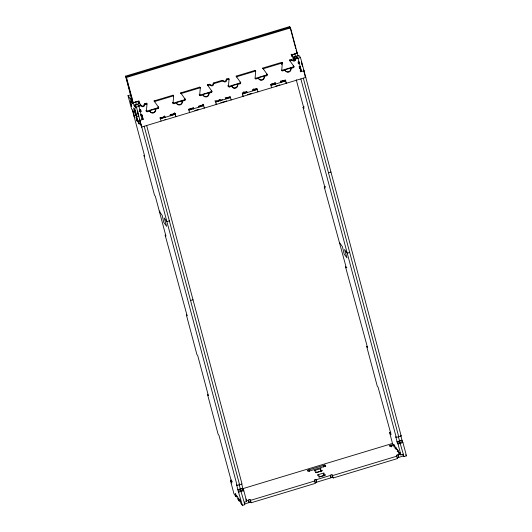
<?xml version="1.0" encoding="UTF-8"?>
<svg xmlns="http://www.w3.org/2000/svg" width="532" height="532" viewBox="0 0 532 532"><rect width="100%" height="100%" fill="white"/><g stroke="black" fill="none" stroke-linecap="round" stroke-linejoin="round"><path stroke-width="0.8" d="M297.534 57.582L295.805 58.101A0.865 0.818 -36.2 0 0 295.174 58.866A1.722 1.636 -36.2 0 1 292.081 59.803A0.865 0.818 -36.2 0 0 291.164 59.504L289.435 60.03A0.865 0.818 -36.2 0 0 289.534 60.242L294.023 66.606A0.865 0.818 -36.2 0 1 293.418 67.65L290.951 68.395A3.019 2.866 -36.2 0 1 288.823 72.053A3.019 2.866 -36.2 0 1 285.212 70.131L282.751 70.876A0.865 0.818 -36.2 0 1 281.721 70.324L282.326 63.215A0.865 0.818 -36.2 0 0 282.299 62.982L281.82 62.33L262.788 68.076A0.858 0.818 -36.2 0 0 262.881 68.296L267.377 74.66A0.865 0.818 -36.2 0 1 266.771 75.704L264.304 76.448A3.019 2.866 -36.2 0 1 262.176 80.099A3.019 2.866 -36.2 0 1 258.565 78.177L256.105 78.922A0.865 0.818 -36.2 0 1 255.074 78.377L255.679 71.268A0.858 0.818 -36.2 0 0 255.653 71.029L255.174 70.377L236.142 76.129A0.865 0.818 -36.2 0 0 236.235 76.342L240.73 82.706A0.865 0.818 -36.2 0 1 240.125 83.75L237.658 84.495A3.019 2.866 -36.2 0 1 235.53 88.152A3.019 2.866 -36.2 0 1 231.919 86.231L229.458 86.975A0.865 0.818 -36.2 0 1 228.428 86.423L229.033 79.315A0.865 0.818 -36.2 0 0 229.006 79.075L228.527 78.423L226.798 78.949A0.865 0.818 -36.2 0 0 226.167 79.714A1.722 1.636 -36.2 0 1 223.074 80.651A0.865 0.818 -36.2 0 0 222.157 80.352L213.778 82.886A0.865 0.818 -36.2 0 0 213.146 83.65A1.722 1.636 -36.2 0 1 210.047 84.581A0.865 0.818 -36.2 0 0 209.136 84.282L207.407 84.807A0.865 0.818 -36.2 0 0 207.5 85.027L211.989 91.391A0.865 0.818 -36.2 0 1 211.384 92.435L208.923 93.173A3.019 2.866 -36.2 0 1 206.795 96.831A3.019 2.866 -36.2 0 1 203.177 94.909L200.717 95.654A0.865 0.818 -36.2 0 1 199.686 95.102L200.291 87.999A0.865 0.818 -36.2 0 0 200.265 87.76L199.786 87.108L180.76 92.854A0.865 0.818 -36.2 0 0 180.853 93.073L185.342 99.437A0.865 0.818 -36.2 0 1 184.737 100.481L182.277 101.226A3.019 2.866 -36.2 0 1 180.148 104.877A3.019 2.866 -36.2 0 1 176.531 102.962L174.07 103.7A0.865 0.818 -36.2 0 1 173.04 103.155L173.645 96.046A0.865 0.818 -36.2 0 0 173.618 95.807L173.139 95.155L154.114 100.907A0.865 0.818 -36.2 0 0 154.207 101.12L158.696 107.484A0.865 0.818 -36.2 0 1 158.09 108.528L155.63 109.273A3.019 2.866 -36.2 0 1 153.502 112.93A3.019 2.866 -36.2 0 1 149.884 111.008L147.424 111.753A0.865 0.818 -36.2 0 1 146.393 111.201L146.998 104.092A0.865 0.818 -36.2 0 0 146.972 103.853L146.493 103.208L144.764 103.727A0.865 0.818 -36.2 0 0 144.132 104.491A1.722 1.636 -36.2 0 1 141.04 105.429A0.865 0.818 -36.2 0 0 140.122 105.13L138.393 105.655M281.667 64.698L281.847 62.563A0.865 0.818 -36.2 0 0 281.82 62.33M226.745 100.807L226.359 101.047M164.674 116.701L164.175 117.047L164.907 117.027M170.38 115.371L170.885 115.058L170.14 115.045M193.109 108.109L192.611 108.462L193.575 108.714L193.282 107.81M198.815 106.786L199.314 106.433L198.695 106.427M219.909 100.016L219.41 100.368L220.368 100.621L220.082 99.717M246.702 91.923L246.21 92.269L246.941 92.249M252.407 90.593L252.919 90.28L252.407 90.214M275.144 83.331L274.645 83.677L275.603 83.936L274.918 82.487L275.35 84.129M280.849 82.001L281.342 81.655L280.61 81.682M132.242 101.386L125.532 76.156L289.594 26.6L290.545 27.903L297.262 53.127L291.516 54.863L291.044 54.211M125.532 76.156L126.483 77.459L290.545 27.903M133.293 112.279L133.027 110.902L131.544 108.88L128.013 95.6L130.473 94.856L131.311 95.999M128.013 95.6L130.101 98.453L131.949 97.901M130.101 98.453L131.264 102.078L131.058 101.28L132.288 100.907M131.098 102.111L130.486 102.297L131.69 106.493L130.433 101.931L130.732 102.669L131.338 102.437M131.058 101.28L132.535 103.813L131.69 100.628L133.279 102.796L138.2 101.306L138.832 103.7M298.186 56.425L297.341 53.233L292.42 54.723L293.89 60.455L293.072 60.701M138.885 101.891L138.067 102.144L138.919 104.206M291.463 55.807L292.287 55.554M138.539 102.789L139.364 102.543L138.938 100.954L133.2 102.683L126.483 77.459M136.691 104.877L134.23 105.615L135.713 108.149L134.862 104.964L139.783 103.474L140.867 104.957L138.406 105.702M295.213 56.991L293.371 57.549L294.854 60.076L294.003 56.891L298.924 55.408L300.487 57.536L401.168 435.927L396.247 437.41L395.768 436.765L397.111 441.806L402.032 440.323L400.882 435.994M294.495 57.536L293.265 57.908L293.584 58.34L293.371 57.549M294.003 56.891L295.087 58.374L297.548 57.629M146.972 103.853L145.243 104.378A0.865 0.818 -36.2 0 0 144.611 105.143A1.722 1.636 -36.2 0 1 141.519 106.081A0.865 0.818 -36.2 0 0 140.601 105.782L136.425 107.098L134.862 104.964M154.114 100.907L154.586 101.559L173.618 95.807M180.76 92.854L181.232 93.506L200.265 87.76M207.407 84.807L207.879 85.459L209.608 84.934A0.865 0.818 -36.2 0 1 210.526 85.233A1.722 1.636 -36.2 0 0 213.618 84.295A0.865 0.818 -36.2 0 1 214.25 83.531L222.635 81.004A0.865 0.818 -36.2 0 1 223.546 81.296A1.722 1.636 -36.2 0 0 226.639 80.365A0.865 0.818 -36.2 0 1 227.27 79.601L229.006 79.075M255.653 71.029L236.62 76.774A0.865 0.818 -36.2 0 0 236.713 76.994L236.142 76.129M262.788 68.076L263.267 68.728L282.299 62.982M289.435 60.03L289.913 60.681L291.642 60.156A0.865 0.818 -36.2 0 1 292.56 60.455A1.722 1.636 -36.2 0 0 295.652 59.518A0.865 0.818 -36.2 0 1 296.284 58.753L300.487 57.536M139.431 111.474L141.106 111.368L140.681 109.772L139.783 109.911M298.1 62.091L298.924 61.838M299.549 62.656C298.499 62.942 298.997 62.104 299.177 63.168M139.81 110.962L140.628 110.716L141.106 111.368M299.443 62.743L298.133 63.142L298.605 63.793L299.789 62.982M138.187 111.8L137.349 111.707M146.054 110.829A0.865 0.818 -36.2 0 0 146.952 111.102L157.612 107.883A0.865 0.818 -36.2 0 0 158.223 106.832L158.616 107.378M172.614 102.643A0.865 0.818 -36.2 0 0 173.598 103.055L184.258 99.83A0.865 0.818 -36.2 0 0 184.87 98.786L185.262 99.331M199.214 94.457A0.865 0.818 -36.2 0 0 200.245 95.002L210.905 91.783A0.865 0.818 -36.2 0 0 211.517 90.739L211.916 91.278M227.949 85.772A0.865 0.818 -36.2 0 0 228.979 86.324L239.646 83.098A0.865 0.818 -36.2 0 0 240.251 82.054L240.65 82.6M255.147 78.277A0.865 0.818 -36.2 0 0 255.626 78.271L266.293 75.052A0.865 0.818 -36.2 0 0 266.898 74.008L267.297 74.546M281.634 70.164A0.865 0.818 -36.2 0 0 282.273 70.224L292.939 67.005A0.865 0.818 -36.2 0 0 293.544 65.961L293.943 66.5M149.884 111.008L149.652 110.683L155.391 108.947L155.63 109.273M176.531 102.962L176.298 102.636L182.037 100.9L182.277 101.226M203.177 94.909L202.945 94.583L208.684 92.847L208.923 93.173M231.919 86.231L231.679 85.905L237.425 84.169L237.658 84.495M258.565 78.177L258.326 77.852L264.072 76.123L264.304 76.448M285.212 70.131L284.972 69.805L290.718 68.069L290.951 68.395M142.41 116.282L141.938 115.63L141.113 115.876L141.592 116.528L142.41 116.282L141.991 114.686L140.927 114.606M299.09 66.567L299.489 67.112L300.188 66.7M299.436 68.049L300.254 67.803L300.733 68.455L299.915 68.701L299.223 67.258M139.903 121.316L139.324 119.507L139.956 120.372L143.228 119.334L142.802 117.738L141.898 117.878M300.221 70.058L301.046 69.805M141.931 118.929L142.749 118.683L143.228 119.334M301.564 70.709L300.248 71.108L300.726 71.754L304.005 70.763M160.199 117.805L161.914 117.412L162.127 118.21L161.602 117.359M163.204 116.894L164.927 116.508L165.026 117.459M170.313 114.746L172.036 114.36L172.248 115.158L171.663 114.107M173.006 113.402L173.399 113.948L175.041 113.449L175.899 116.688M188.634 109.213L190.356 108.827L190.569 109.619L190.037 108.774M191.64 108.302L193.362 107.916M198.749 106.154L200.471 105.768L200.684 106.566L200.099 105.516M201.761 105.25L203.477 104.864L204.341 108.096L204.135 107.79M215.034 100.575L215.513 101.226L217.149 100.728L217.362 101.526L216.89 100.874L217.229 100.774M218.439 100.209L220.162 99.823M225.149 97.522L225.628 98.167L227.27 97.675L227.483 98.473L226.951 97.622M228.554 97.157L230.276 96.764L231.134 100.003M242.226 93.02L243.949 92.635L244.161 93.433L243.47 91.983M244.84 91.57L245.319 92.222L246.954 91.73L247.167 92.521L246.928 92.202M252.348 89.968L254.063 89.582L254.276 90.374L253.591 88.93L254.063 89.582M254.954 88.518L255.433 89.17L257.076 88.671L257.934 91.903M270.668 84.435L272.384 84.049L272.597 84.841L271.912 83.398M273.674 83.524L275.396 83.138M280.464 80.944L280.863 81.482L282.505 80.99L282.718 81.788L282.027 80.339L282.505 80.99M283.789 80.472L285.511 80.079L286.369 83.318L285.884 82.62M161.655 117.559L161.994 117.459M171.77 114.506L172.109 114.4M190.09 108.974L190.775 108.767M200.205 105.915L200.89 105.708M227.004 97.822L227.344 97.715M243.683 92.781L244.028 92.681M253.804 89.728L254.143 89.622M272.125 84.189L272.803 83.983M282.239 81.137L282.924 80.931M220.926 100.109L222.489 99.637M188.94 110.164L203.703 105.702L203.071 104.837M242.532 93.978L257.295 89.516L256.663 88.651M270.968 85.386L285.737 80.924L285.099 80.059M194.765 110.59L198.662 109.359M220.78 102.729L225.468 101.319M247.58 94.636L251.516 93.393M275.902 86.078L279.918 84.867M305.774 77.406L141.725 127.008L140.82 124.767M325.478 186.566L324.247 186.938L325.092 188.095L303.054 107.271L304.284 106.905M159.946 211.084L159.327 211.27L162.253 215.533L163.743 222.329L166.656 226.346L164.175 217.94L166.895 221.611L169.356 220.866M328.497 172.794L330.957 172.049M190.549 300.527L193.01 299.782M349.69 252.454L347.23 253.199L344.53 249.521L346.997 257.934L344.131 254.017L342.475 246.801L339.669 242.858M390.834 432.183L389.604 432.556L391.087 434.578L378.086 387.243L377.241 386.086L366.641 346.259L367.486 347.416L345.441 266.599L346.292 267.756L346.904 267.569M237.312 496.389L236.082 496.762L233.994 493.902L230.409 480.436L231.639 480.064M230.409 480.436L231.254 481.593L232.484 481.221M240.484 500.725L239.254 501.097L238.409 497.912L239.892 500.446L239.679 499.648L239.999 500.08L240.843 503.265L242.406 505.4L244.866 504.655L240.271 488.921L242.891 488.389L237.97 489.879L236.627 484.832L237.106 485.483L242.027 484L146.646 125.525M242.406 505.4L237.811 489.659L239.659 489.108M403.369 454.195L400.909 454.94L398.016 444.054L397.377 443.183L396.952 441.593L399.572 441.061L398.421 436.739M400.031 440.662L402.032 440.323M242.978 488.609L392.576 443.422M238.236 491.255L243.157 489.766L243.796 490.637L246.688 501.523L244.228 502.268M323.27 465.507L307.243 470.341L308.041 471.425L325.704 466.092L324.906 465.008L323.27 465.507L323.689 467.096M393.441 444.572L389.278 445.563L390.069 446.647L394.704 444.985M397.377 443.183L402.298 441.7L402.937 442.564L406.468 455.844L404.007 456.582L402.837 454.986M238.868 492.12L243.796 490.637M398.016 444.054L402.937 442.564M395.057 446.115L393.74 446.508L394.046 446.927L394.864 446.681L396.254 449.593M320.257 469.284L321.075 469.031L320.763 468.599L314.199 470.581L314.512 471.019L315.336 470.767L316.287 472.07L315.469 472.316L315.782 472.749L322.345 470.767L322.026 470.335L321.208 470.581L320.257 469.284L320.896 471.671M395.835 447.997L395.01 448.243L395.329 448.682L396.639 448.283M316.294 472.529L321.395 470.993M398.495 450.817L397.178 451.209L397.497 451.641L398.315 451.395L399.273 452.699L398.448 452.945L398.767 453.377L400.077 452.985M323.429 473.62L324.254 473.374L323.935 472.941L317.371 474.923L317.69 475.355L318.508 475.109L319.459 476.406L318.641 476.659L318.961 477.091L325.518 475.109L325.205 474.67L324.38 474.923L323.429 473.62L324.068 476.007M319.466 476.872L324.567 475.329M244.388 504.004L249.116 502.58L248.324 499.974L249.967 499.475L251.237 502.733L315.602 483.289L314.332 480.03L315.975 479.538L316.766 482.145L331.15 477.796L330.359 475.189L331.995 474.697L333.265 477.955L397.637 458.511L396.367 455.252L398.009 454.754L398.801 457.36L403.529 455.937L403.11 454.341M246.117 500.905L248.484 500.186L249.116 502.58M316.134 479.751L330.512 475.409M398.162 454.973L400.529 454.262M250.599 500.339L314.971 480.901M332.633 475.561L396.998 456.117M248.963 502.361L250.599 501.862L251.237 502.733M316.766 482.145L314.971 482.424L314.332 480.03M330.359 475.189L330.99 477.583L332.633 477.084L333.265 477.955M398.801 457.36L396.998 457.64L397.637 458.511M225.375 98.367L226.113 98.34L225.841 98.965L225.628 98.167M165.432 119.447L164.847 119.467M296.543 52.149L297.341 53.233M301.651 62.477L301.411 62.151L301.631 62.976M296.464 56.146L298.026 58.281L301.558 71.561L300.926 70.689M295.805 58.101L296.204 58.646M303.386 69.945L304.018 70.816M293.418 59.803L293.89 60.455M305.149 76.588L305.787 77.453M291.243 59.611L291.642 60.156M289.608 60.355L290.007 60.894A0.865 0.818 -36.2 0 1 289.913 60.681M293.019 67.112L293.418 67.65M281.847 62.563L282.246 63.109M282.273 70.224L282.672 70.763M283.682 80.831L284.081 81.376L283.869 80.578M303.054 107.271L303.898 108.428L296.264 79.753M280.836 81.955L281.076 82.28L280.863 81.482M262.961 68.402L263.36 68.947A0.858 0.818 -36.2 0 1 263.267 68.728M273.568 83.89L273.967 84.428L273.754 83.63M266.372 75.158L266.771 75.704M255.599 71.155L255.2 70.616A0.858 0.818 -36.2 0 0 255.174 70.377M255.626 78.271L256.025 78.816M252.401 90.546L252.633 90.872L252.427 90.074M239.726 83.211L240.125 83.75M243.55 92.096L243.949 92.635M242.772 95.8L243.157 96.319L242.306 93.133M228.953 79.208L228.554 78.663A0.865 0.818 -36.2 0 0 228.527 78.423M226.798 78.949L227.197 79.494M228.979 86.324L229.378 86.862M228.029 85.885L228.428 86.423M222.236 80.458L222.635 81.004M229.864 96.744L230.502 97.609L215.733 102.071L215.101 101.206M228.374 97.409L228.846 98.061L228.634 97.263M213.778 82.886L214.17 83.424M209.216 84.395L209.608 84.934M207.58 85.133L207.979 85.679A0.865 0.818 -36.2 0 1 207.879 85.459M218.253 100.462L218.732 101.113L218.519 100.315M210.985 91.89L211.384 92.435M215.979 103.893L216.358 104.412M200.212 87.886L199.813 87.348A0.865 0.818 -36.2 0 0 199.786 87.108M200.245 95.002L200.637 95.547M199.287 94.563L199.686 95.102M203.084 104.319L203.477 104.864M201.974 106.048L201.841 105.356M198.802 106.739L199.041 107.058L198.828 106.267M180.933 93.18L181.326 93.725A0.865 0.818 -36.2 0 1 181.232 93.506M191.853 109.1L191.72 108.415M184.338 99.936L184.737 100.481M173.565 95.94L173.166 95.394A0.865 0.818 -36.2 0 0 173.139 95.155M173.598 103.055L173.991 103.594M172.641 102.61L173.04 103.155M175.041 113.449L174.562 112.797L174.988 114.393M174.629 113.429L175.267 114.294L160.498 118.756L159.866 117.885M175.414 115.989L175.893 116.634M173.139 114.094L173.612 114.746L173.399 113.948M400.689 435.276L401.168 435.927M154.287 101.233L154.679 101.772A0.865 0.818 -36.2 0 1 154.586 101.559M157.691 107.989L158.09 108.528M163.018 117.146L163.497 117.798L163.284 117M405.69 454.774L406.468 455.844M161.03 120.97L160.278 117.911M146.918 103.986L146.519 103.441A0.865 0.818 -36.2 0 0 146.493 103.208M144.764 103.727L145.163 104.272M400.909 454.94L399.372 452.333L400.011 454.727M146.952 111.102L147.344 111.64M145.994 110.663L146.393 111.201M138.413 101.246L139.364 102.543M140.202 105.236L140.601 105.782M137.323 104.219L138.885 106.353L142.416 119.627L141.785 118.762M138.234 115.025C140.122 121.409 135.042 103.188 138.48 115.397M135.6 111.713L135.334 110.337L133.585 107.949L135.354 114.593L135.993 115.457M136.518 115.165L137.103 116.974L136.465 116.109M134.21 115.73L134.796 117.539L134.157 116.674M138.865 122.599L138.599 121.223L136.006 117.678L137.336 121.522L137.123 120.724M134.144 116.621L134.623 117.273L132.854 110.636M141.712 126.962L139.464 119.673M136.804 120.285L139.078 123.397M242.878 489.786L243.669 490.87M240.271 488.921L239.087 484.093L239.566 484.738L144.185 126.27M245.87 499.036L246.19 499.468M246.017 500.605L246.688 501.523M239.254 501.097L237.671 498.93L236.82 495.744L236.507 495.312L236.713 496.103L235.237 493.576L236.082 496.762M301.385 61.765L302.615 66.294L302.455 65.988M140.814 114.686L141.013 115.112L140.94 114.659M140.036 111.241L139.75 110.55L139.796 110.915M301.943 64.139L302.296 65.469M303.533 70.118L303.825 71.222M303.965 71.754L305.295 76.754M401.873 440.104L402.298 441.7M295.732 48.538L290.073 27.252L126.011 76.808L132.721 102.038M296.158 50.114L296.783 52.475M289.594 26.6L290.013 28.176M303.326 78.197L398.707 436.672M404.007 456.582L399.412 440.848M298.612 61.612L299.031 63.208M299.882 66.394L300.454 68.535M300.726 69.579L301.152 71.175M298.179 62.197L298.605 63.793M299.489 67.112L299.915 68.701M300.301 70.164L300.726 71.754M294.881 53.978L295.513 56.372M300.866 78.942L396.247 437.41M295.087 58.374L295.513 59.97M398.421 452.552L397.79 450.165L397.471 449.733L397.683 450.531L395.934 447.638L396.36 449.227M292.853 57.682L293.225 59.099M292.188 56.319L291.809 54.909L292.76 56.206L291.942 56.452L291.516 54.863M398.009 454.754L398.641 457.148M394.777 447.06L394.352 445.464L394.032 445.031L394.245 445.829L392.496 443.442L389.604 432.556M346.292 267.756L324.247 186.938M390.92 445.071L391.499 446.88M280.597 81.629L280.81 82.427M270.748 84.541L271.606 87.773M255.433 89.17L255.646 89.961L255.114 89.117M246.695 91.876L246.915 92.721M245.319 92.222L245.525 93.02L244.999 92.169M331.995 474.697L332.633 477.084M324.906 465.008L325.331 466.604M220.135 100.295L220.295 100.894M219.896 99.969L220.122 100.814M215.513 101.226L216.371 104.465M315.975 479.538L316.613 481.926M308.886 469.849L309.311 471.438M203.005 104.212L203.43 105.802M193.335 108.388L193.462 108.867M193.096 108.062L193.322 108.907M188.714 109.319L189.572 112.558M170.393 114.852L170.493 115.803M170.127 114.998L170.34 115.796M164.448 115.856L164.887 117.499M249.967 499.475L250.599 501.862M241.741 484.067L243.157 489.766M140.415 109.918L140.628 110.716M141.725 114.832L141.938 115.63M142.536 117.885L142.749 118.683M140.741 114.466L141.166 116.056M135.74 102.051L136.372 104.438M136.425 107.098L237.106 485.483M138.44 121.003L139.291 124.195L138.759 122.965M134.23 105.615L134.443 106.413L133.279 102.796M135.175 110.117L136.943 116.761M134.702 109.472L137.382 119.56M134.224 108.821L136.91 118.909M132.382 109.984L144.757 156.501L143.913 155.344L154.506 195.178L155.357 196.335L165.951 236.161L165.106 235.004L187.151 315.822L186.3 314.665L196.9 354.498L197.744 355.655L208.345 395.482L207.5 394.332L218.093 434.159L218.945 435.316L231.839 483.016L231.254 481.593M155.391 108.947A3.019 2.866 -36.2 0 1 153.263 112.604A3.019 2.866 -36.2 0 1 149.652 110.683M182.037 100.9A3.019 2.866 -36.2 0 1 179.909 104.558A3.019 2.866 -36.2 0 1 176.298 102.636M208.684 92.847A3.019 2.866 -36.2 0 1 206.556 96.505A3.019 2.866 -36.2 0 1 202.945 94.583M237.425 84.169A3.019 2.866 -36.2 0 1 235.29 87.827A3.019 2.866 -36.2 0 1 231.679 85.905M264.072 76.123A3.019 2.866 -36.2 0 1 261.937 79.773A3.019 2.866 -36.2 0 1 258.326 77.852M290.718 68.069A3.019 2.866 -36.2 0 1 288.59 71.727A3.019 2.866 -36.2 0 1 284.972 69.805"/></g></svg>
